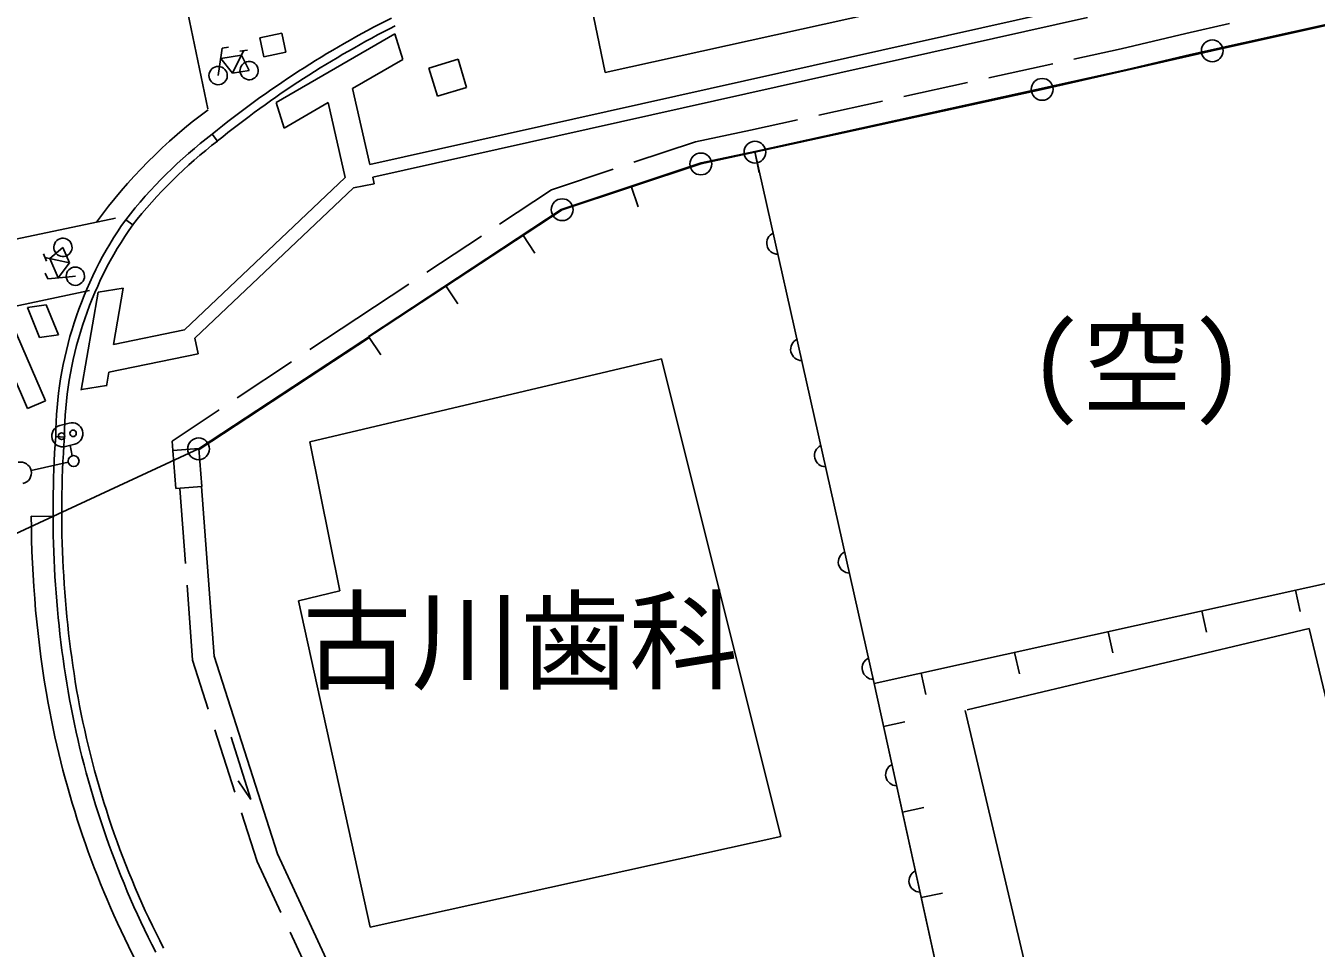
# Model space of a CAD drawing. Units: millimetres, scale not verified. Extents: x 40000 to 680000, y 20000 to 380000.
# Drawn here: x 151340 to 180968, y 264756 to 285930 of the extents above; entities that cross this region are included whole.
import ezdxf
from ezdxf.enums import TextEntityAlignment as Align

# ---------------------------------------------------------------- set-up
doc = ezdxf.new("R2010")
doc.units = ezdxf.units.MM
doc.header["$LTSCALE"] = 1000
for name, color, linetype, lineweight in [('M-BGD', 7, 'Continuous', 25), ('M-BMK-ROW', 30, 'Continuous', 25), ('M-STR-STRC', 7, 'Continuous', 25)]:
    doc.layers.add(name, color=color, linetype=linetype, lineweight=lineweight)
doc.styles.add('ＭＳ ゴシック', font='')
doc.styles.get('ＭＳ ゴシック').set_extended_font_data('MS Gothic')

msp = doc.modelspace()

# ---------------------------------------------------------------- linework, layer by layer
at = {"layer": 'M-BGD'}
for p, q in [((178086, 285268), (204000, 291048)), ((164639, 284856), (164094, 287537)), ((176256, 287439), (164639, 284856)), ((175654, 286413), (159241, 282747)), ((175720, 286120), (159308, 282454)), ((177977, 285756), (178978, 285979)), ((159810, 285745), (157085, 284169)), ((159995, 285159), (159810, 285745)), ((176488, 285405), (177977, 285756)), ((175406, 285167), (176488, 285405)), ((159995, 285159), (158844, 284493)), ((161265, 285162), (160595, 284960)), ((161265, 285162), (161461, 284515)), ((173453, 284737), (174918, 285060)), ((176596, 284917), (178086, 285268)), ((160595, 284960), (160790, 284313)), ((168080, 283043), (176596, 284917)), ((159241, 282747), (158844, 284493)), ((161461, 284515), (160790, 284313)), ((171499, 284307), (172964, 284630)), ((157270, 283582), (157085, 284169)), ((158285, 284169), (157270, 283582)), ((158676, 282447), (158285, 284169)), ((169546, 283877), (171011, 284200)), ((167976, 283532), (169058, 283770)), ((155740, 283285), (155618, 283443)), ((165302, 282797), (166716, 283269)), ((166716, 283269), (167976, 283532)), ((170821, 270831), (168080, 283043)), ((168080, 283043), (170821, 270831)), ((168080, 283043), (168182, 282553)), ((158676, 282447), (154983, 278948)), ((159342, 282304), (159308, 282454)), ((163414, 282167), (164828, 282639)), ((158865, 282213), (155220, 278760)), ((158865, 282213), (159342, 282304)), ((162219, 281378), (163414, 282167)), ((165240, 282249), (165399, 281775)), ((153797, 281364), (153634, 281479)), ((160550, 280277), (161802, 281103)), ((162750, 281130), (163026, 280712)), ((158937, 279213), (160132, 280002)), ((152999, 279816), (152614, 277569)), ((152999, 279816), (153576, 279907)), ((153576, 279907), (153354, 278612)), ((160981, 279963), (161257, 279545)), ((157859, 278496), (158937, 279213)), ((154983, 278948), (153354, 278612)), ((155298, 278401), (155220, 278760)), ((155317, 276202), (159228, 278772)), ((159212, 278796), (159488, 278378)), ((155298, 278401), (153246, 277977)), ((156194, 277389), (157443, 278219)), ((157858, 276379), (165939, 278282)), ((168677, 267317), (165939, 278282)), ((153246, 277977), (153191, 277660)), ((152616, 277581), (153193, 277671)), ((154700, 276395), (155778, 277112)), ((152335, 276810), (152121, 276756)), ((152026, 276504), (152226, 276490)), ((152251, 276273), (152465, 276327)), ((152405, 276059), (152358, 276300)), ((154717, 276178), (154700, 276395)), ((154717, 276178), (155315, 276226)), ((154717, 276178), (154786, 275305)), ((155315, 276226), (155384, 275353)), ((158548, 272963), (157858, 276379)), ((152316, 275911), (151462, 275721)), ((154786, 275305), (155384, 275353)), ((154875, 275312), (155004, 273589)), ((155373, 275352), (155666, 271463)), ((151988, 274666), (151466, 274672)), ((155042, 273090), (155171, 271367)), ((157599, 272730), (158548, 272963)), ((180491, 272974), (180599, 272486)), ((157599, 272730), (159243, 265235)), ((178342, 272498), (178450, 272010)), ((172952, 270229), (180806, 272097)), ((176193, 272022), (176301, 271534)), ((180806, 272097), (183300, 261669)), ((155666, 271463), (157117, 266926)), ((174044, 271546), (174153, 271057)), ((155171, 271367), (155530, 270246)), ((170821, 270831), (173629, 258051)), ((171896, 271069), (172004, 270581)), ((171037, 269848), (171526, 269956)), ((172907, 270211), (175384, 259756)), ((155683, 269770), (156140, 268341)), ((156510, 268170), (156053, 269599)), ((156510, 268170), (156215, 268601)), ((156292, 267865), (156651, 266743)), ((171469, 267882), (171958, 267989)), ((159243, 265235), (168677, 267317)), ((156651, 266743), (157196, 265574)), ((157117, 266926), (160083, 260558)), ((171901, 265916), (172389, 266023)), ((157407, 265121), (158040, 263761))]:
    msp.add_line(p, q, dxfattribs=at)
for points in [[(159212, 278796), (163635, 281713), (166846, 282786), (168080, 283043)], [(173629, 258051), (170821, 270831), (184788, 273926)]]:
    msp.add_lwpolyline(points, dxfattribs=at)
for centre, radius in [((152162, 276508), 75), ((152424, 276575), 75), ((152438, 275938), 125)]:
    msp.add_circle(centre, radius, dxfattribs=at)
for centre, radius, start, end in [((170048, 265671), 22892, 116.7817, 129.0753), ((170048, 265671), 22692, 116.7817, 129.0753), ((162462, 274542), 11228, 127.5553, 141.8385), ((162462, 274542), 11028, 127.5553, 141.8385), ((160781, 276423), 8755, 144.7231, 179.4733), ((160781, 276423), 8555, 144.7231, 179.4733), ((168610, 280941), 256, 115.3309, 269.9702), ((169157, 278502), 256, 115.3309, 269.9702), ((152186, 276515), 250, 105.0216, 285.0216), ((152400, 276568), 250, 15.0216, 105.0216), ((176661, 274772), 24696, 175.9787, 190.035), ((176661, 274772), 24496, 175.9787, 190.0333), ((152400, 276568), 250, 285.0216, 15.0216), ((169705, 276062), 256, 115.3309, 269.9702), ((151218, 275666), 250, 12.5666, 102.5666), ((151218, 275666), 250, 282.5666, 12.5666), ((176661, 274772), 25196, 180.2261, 190.0391), ((170252, 273623), 256, 115.3309, 269.9702), ((170800, 271184), 256, 115.3309, 269.9702), ((172987, 274276), 21492, 190.4448, 207.2135), ((172987, 274276), 20992, 190.4496, 207.2386), ((172987, 274276), 20792, 190.4516, 207.2386), ((171338, 268742), 256, 115.0691, 269.7084), ((171874, 266300), 256, 115.0691, 269.7084)]:
    msp.add_arc(centre, radius, start, end, dxfattribs=at)
at = {"layer": 'M-BMK-ROW'}
for p, q in [((178583, 285356), (182069, 286134)), ((174677, 284471), (178583, 285356)), ((168081, 283028), (174677, 284471)), ((166840, 282758), (168081, 283028)), ((163656, 281709), (166840, 282758)), ((155308, 276218), (163656, 281709)), ((139643, 268947), (155308, 276218))]:
    msp.add_line(p, q, dxfattribs=at)
for centre in [(178583, 285356), (174677, 284471), (168081, 283028), (166840, 282758), (163656, 281709), (155308, 276218)]:
    msp.add_circle(centre, 250, dxfattribs=at)
at = {"layer": 'M-STR-STRC'}
for p, q in [((155520, 284025), (151528, 303121)), ((157218, 285763), (156712, 285655)), ((156712, 285655), (156804, 285215)), ((157218, 285763), (157219, 285762)), ((157312, 285323), (157219, 285762)), ((155787, 284995), (155851, 285416)), ((155851, 285416), (155993, 285439)), ((156088, 284841), (156340, 285359)), ((156251, 285344), (156429, 285373)), ((155815, 285176), (156289, 285253)), ((155815, 285176), (156088, 284841)), ((156289, 285253), (156467, 284902)), ((156804, 285215), (157312, 285322)), ((157312, 285323), (157312, 285322)), ((155756, 284787), (155787, 284995)), ((156088, 284841), (156467, 284902)), ((134980, 277615), (153401, 281516)), ((151816, 280526), (151745, 280692)), ((152344, 280491), (151780, 280609)), ((151895, 280585), (152192, 280843)), ((152085, 280144), (151895, 280585)), ((152344, 280491), (152192, 280843)), ((152085, 280144), (152344, 280491)), ((151844, 280121), (151787, 280253)), ((152268, 280162), (151844, 280121)), ((152477, 280182), (152268, 280162)), ((136530, 276409), (152804, 279855)), ((151380, 279464), (151809, 279523)), ((151658, 278775), (151380, 279464)), ((152087, 278834), (151809, 279523)), ((151379, 277142), (150479, 279231)), ((151792, 277320), (150930, 279321)), ((152087, 278834), (151658, 278775)), ((151379, 277142), (151792, 277320))]:
    msp.add_line(p, q, dxfattribs=at)
for centre, radius, start, end in [((156467, 284902), 210, 196.5956, 195.7443), ((155756, 284787), 210, 88.8438, 87.9925), ((162462, 274542), 11728, 126.2611, 144.0728), ((152192, 280843), 210, 300.7055, 299.8543), ((152477, 280182), 210, 192.9537, 192.1025)]:
    msp.add_arc(centre, radius, start, end, dxfattribs=at)

# ---------------------------------------------------------------- texts
at = {"layer": 'M-BGD', "style": 'ＭＳ ゴシック'}
for s, p in [('(空)', (174355, 276696)), ('古川歯科', (157695, 270340))]:
    msp.add_text(s, height=1833, dxfattribs=at).set_placement(p, align=Align.BOTTOM_LEFT)

doc.saveas('drawing.dxf')
